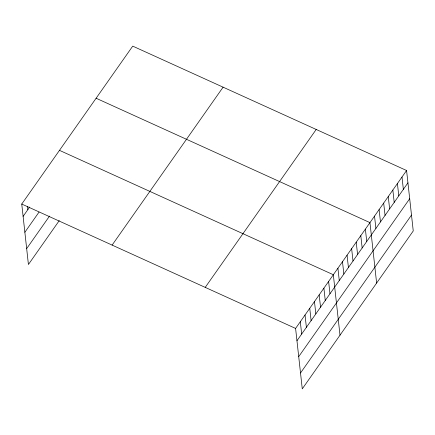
<?xml version="1.0" encoding="UTF-8"?>
<svg xmlns="http://www.w3.org/2000/svg" width="435" height="435" viewBox="0 0 435 435"><rect width="100%" height="100%" fill="white"/><g stroke="black" fill="none" stroke-linecap="round" stroke-linejoin="round"><path stroke-width="0.65" d="M59.263 220.61L28.422 264.491L21.75 204.048L132.729 46.126L406.578 170.509L413.25 230.952L302.271 388.874L295.599 328.43L406.578 170.509M23.109 216.374L29.64 207.082M24.866 232.252L39.014 212.117M26.671 248.613L49.53 216.086M112.121 245.095L223.101 87.169M205.228 287.383L316.207 129.461M296.958 340.757L407.938 182.836M298.709 356.635L409.688 198.713M300.514 372.996L411.499 215.075M96.108 98.239L369.951 222.622L376.628 283.065M59.481 150.352L333.33 274.735L340.001 335.184M21.75 204.048L295.599 328.43M402 177.023L403.359 189.35M397.421 183.537L398.781 195.864M392.843 190.051L394.202 202.378M388.265 196.566L389.624 208.892M383.686 203.08L385.046 215.407M379.108 209.594L380.473 221.921M374.53 216.108L375.894 228.435M365.373 229.136L366.738 241.463M360.8 235.65L362.159 247.977M356.221 242.164L357.581 254.491M351.643 248.679L353.002 261.005M347.065 255.193L348.424 267.52M342.486 261.707L343.846 274.034M337.908 268.221L339.267 280.548M328.615 281.445L329.975 293.772M323.896 288.16L325.255 300.487M319.181 294.87L320.541 307.197M314.462 301.58L315.826 313.907M309.747 308.295L311.107 320.622M305.027 315.005L306.392 327.332M300.313 321.715L301.672 334.042M27.47 206.418L27.829 209.665"/></g></svg>
